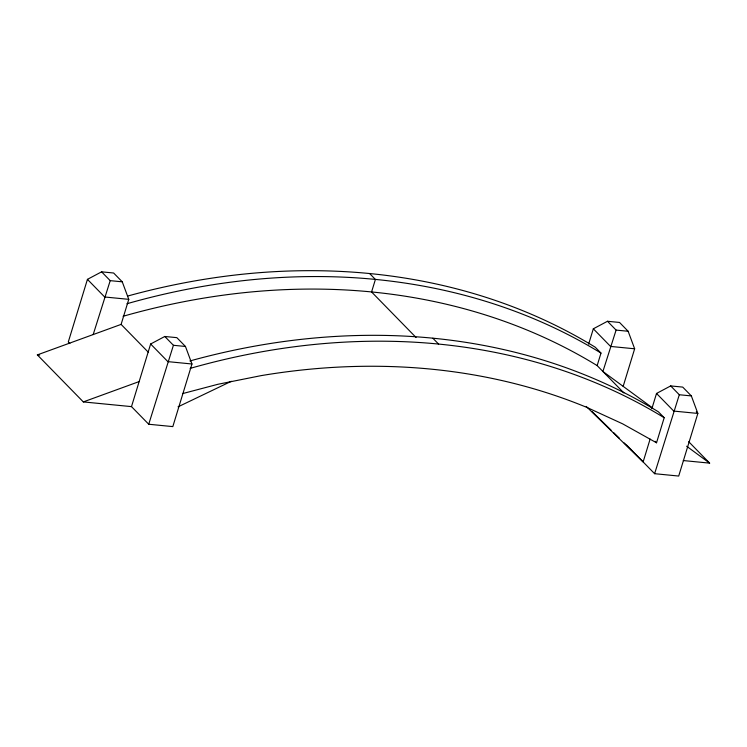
<?xml version="1.0" encoding="UTF-8"?>
<svg xmlns="http://www.w3.org/2000/svg" width="747" height="747" viewBox="0 0 747 747"><rect width="100%" height="100%" fill="white"/><g stroke="black" fill="none" stroke-linecap="round" stroke-linejoin="round"><path stroke-width="1.12" d="M131.491 406.62L150.633 344.003L164.798 336.477L176.843 337.653L185.461 346.468L191.96 363.994L172.818 426.602L148.728 424.249L131.491 406.62L83.319 401.914L37.35 354.89L121.107 324.394L128.764 299.342L122.256 281.824L113.637 273.01L101.601 271.833L87.436 279.359L68.294 341.977L69.863 343.573M93.188 334.563L110.211 280.648L101.601 271.833M148.728 424.249L173.416 345.291L164.798 336.477M588.617 344.18L593.323 328.801L607.479 321.275L619.524 322.452L628.143 331.266L634.651 348.793L623.166 386.358M623.866 392.922L597.161 365.6L600.99 353.079L595.238 347.206A721.938 581.838 -44.4 0 0 127.812 296.008M651.86 408.693L656.52 393.454L670.685 385.919L682.73 387.105L691.348 395.919L697.847 413.436L678.706 476.054L654.615 473.691L626.789 445.231M650.114 439.077L643.13 461.945L586.246 406.433M182.483 393.632L217.9 384.285L261.142 375.629A721.938 581.838 -44.4 0 1 587.039 407.488L622.634 423.838L656.529 442.775L664.186 417.722L658.443 411.849A721.938 581.838 -44.4 0 0 189.906 360.96M654.615 473.691L679.303 394.743L670.685 385.919M607.479 321.275L616.098 330.09L602.904 371.483L652.635 407.993M178.047 406.835L231.355 381.278M83.319 401.914L139.147 381.577M110.211 280.648L122.256 281.824M616.098 330.09L628.143 331.266M128.764 299.342L104.673 296.989L87.436 279.359M634.651 348.793L610.56 346.431L593.323 328.801M173.416 345.291L185.461 346.468M679.303 394.743L691.348 395.919M191.96 363.994L167.87 361.632L150.633 344.003M37.35 354.89L39.647 355.124M683.262 460.554L709.65 463.131L688.687 441.682M686.624 446.22L709.65 463.131M592.063 411.578L611.027 430.076M613.502 432.494L619.272 438.125M624.212 442.952L631.635 450.189M696.279 411.83L697.847 413.436L673.757 411.083L656.52 393.454M655.091 441.3L656.529 442.775M369.653 273.57L375.405 279.443L371.576 291.965L416.079 337.495M432.858 338.214L438.601 344.087M121.107 324.394L148.522 352.435M190.121 368.392A721.938 581.838 -44.4 0 1 664.186 417.722M126.925 303.74A721.938 581.838 -44.4 0 1 600.99 353.079M123.096 316.27A721.938 581.838 -44.4 0 1 597.161 365.6"/></g></svg>
